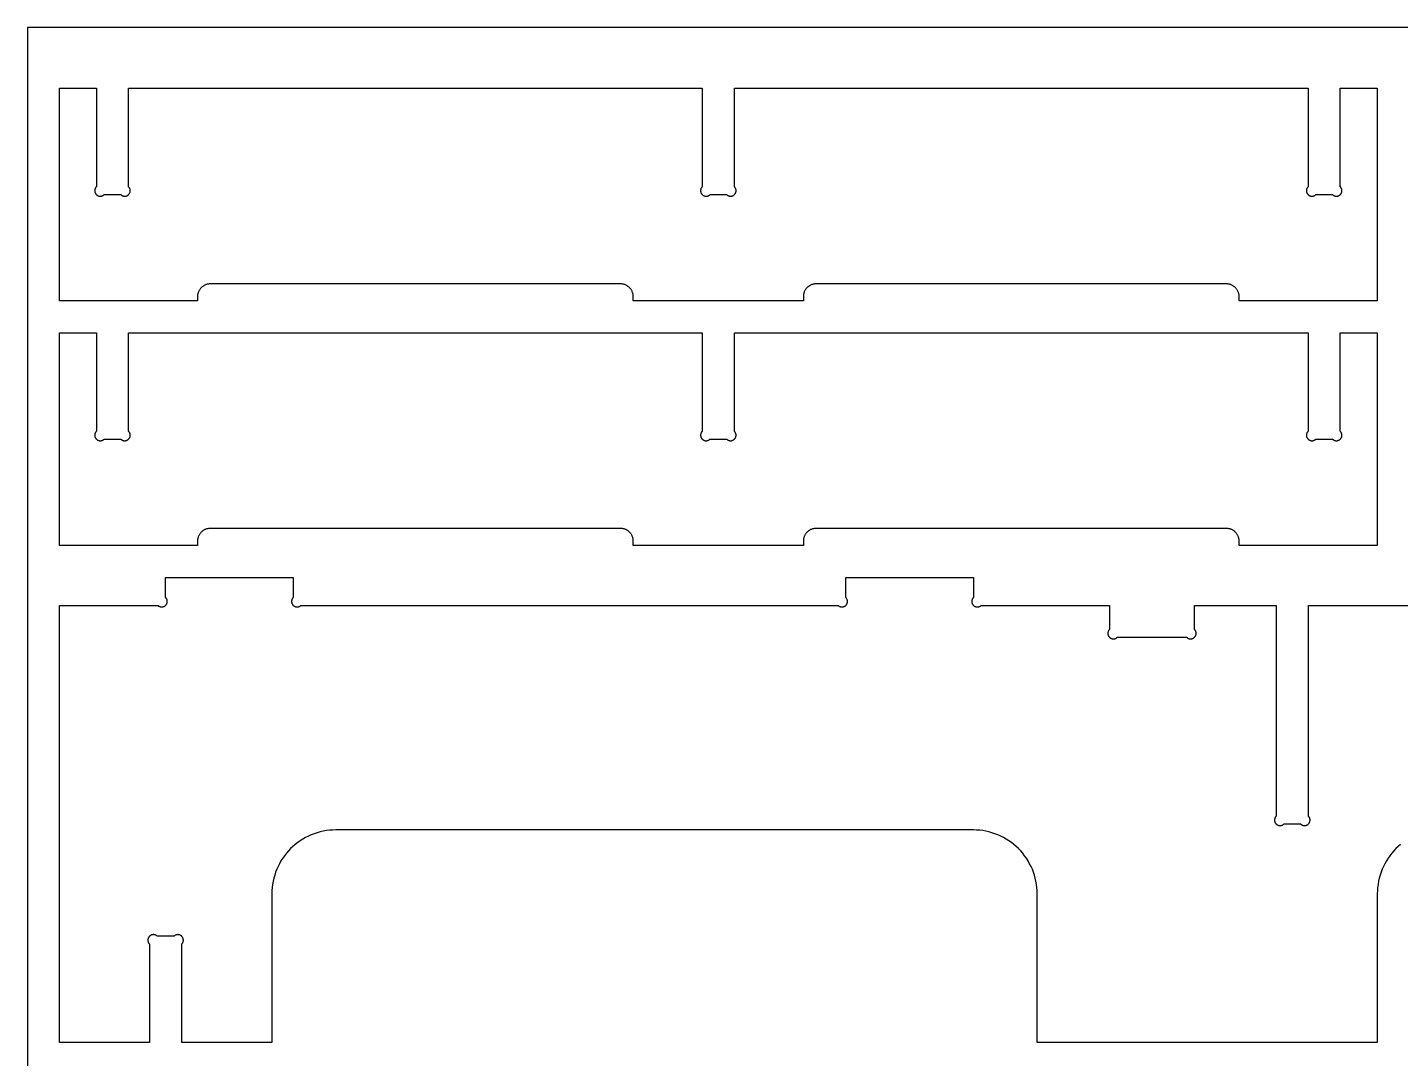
# Model space of a CAD drawing. Header units: inches. Extents: x 0 to 96, y 0 to 48.
# Drawn here: x 0 to 32.3, y 23.75 to 48 of the extents above; entities that cross this region are included whole.
import ezdxf

# ---------------------------------------------------------------- set-up
doc = ezdxf.new("R2010")
doc.units = ezdxf.units.IN
doc.header["$MEASUREMENT"] = 0
doc.layers.add('CUT_OUTSIDE', color=1, linetype='Continuous')
doc.layers.add('SHEET_REF_DO_NOT_CUT', color=8, linetype='Continuous')

msp = doc.modelspace()

# ---------------------------------------------------------------- linework, layer by layer
at = {"layer": 'CUT_OUTSIDE'}
for points in [[(31.75, 41.57), (28.5, 41.57), (28.5, 41.67), (28.4996, 41.6847), (28.4986, 41.6994), (28.4968, 41.714), (28.4942, 41.7285), (28.491, 41.7429), (28.4871, 41.7571), (28.4825, 41.7711), (28.4772, 41.7848), (28.4712, 41.7983), (28.4646, 41.8114), (28.4573, 41.8242), (28.4494, 41.8367), (28.441, 41.8487), (28.4319, 41.8603), (28.4223, 41.8715), (28.4121, 41.8821), (28.4015, 41.8923), (28.3903, 41.9019), (28.3787, 41.911), (28.3667, 41.9194), (28.3542, 41.9273), (28.3414, 41.9346), (28.3283, 41.9412), (28.3148, 41.9472), (28.3011, 41.9525), (28.2871, 41.9571), (28.2729, 41.961), (28.2585, 41.9642), (28.244, 41.9668), (28.2294, 41.9686), (28.2147, 41.9696), (28.2, 41.97), (18.55, 41.97), (18.5353, 41.9696), (18.5206, 41.9686), (18.506, 41.9668), (18.4915, 41.9642), (18.4771, 41.961), (18.4629, 41.9571), (18.4489, 41.9525), (18.4352, 41.9472), (18.4217, 41.9412), (18.4086, 41.9346), (18.3958, 41.9273), (18.3833, 41.9194), (18.3713, 41.911), (18.3597, 41.9019), (18.3485, 41.8923), (18.3379, 41.8821), (18.3277, 41.8715), (18.3181, 41.8603), (18.309, 41.8487), (18.3006, 41.8367), (18.2927, 41.8242), (18.2854, 41.8114), (18.2788, 41.7983), (18.2728, 41.7848), (18.2675, 41.7711), (18.2629, 41.7571), (18.259, 41.7429), (18.2558, 41.7285), (18.2532, 41.714), (18.2514, 41.6994), (18.2504, 41.6847), (18.25, 41.67), (18.25, 41.57), (14.25, 41.57), (14.25, 41.67), (14.2496, 41.6847), (14.2486, 41.6994), (14.2468, 41.714), (14.2442, 41.7285), (14.241, 41.7429), (14.2371, 41.7571), (14.2325, 41.7711), (14.2272, 41.7848), (14.2212, 41.7983), (14.2146, 41.8114), (14.2073, 41.8242), (14.1994, 41.8367), (14.191, 41.8487), (14.1819, 41.8603), (14.1723, 41.8715), (14.1621, 41.8821), (14.1515, 41.8923), (14.1403, 41.9019), (14.1287, 41.911), (14.1167, 41.9194), (14.1042, 41.9273), (14.0914, 41.9346), (14.0783, 41.9412), (14.0648, 41.9472), (14.0511, 41.9525), (14.0371, 41.9571), (14.0229, 41.961), (14.0085, 41.9642), (13.994, 41.9668), (13.9794, 41.9686), (13.9647, 41.9696), (13.95, 41.97), (4.3, 41.97), (4.2853, 41.9696), (4.2706, 41.9686), (4.256, 41.9668), (4.2415, 41.9642), (4.2271, 41.961), (4.2129, 41.9571), (4.1989, 41.9525), (4.1852, 41.9472), (4.1717, 41.9412), (4.1586, 41.9346), (4.1458, 41.9273), (4.1333, 41.9194), (4.1213, 41.911), (4.1097, 41.9019), (4.0985, 41.8923), (4.0879, 41.8821), (4.0777, 41.8715), (4.0681, 41.8603), (4.059, 41.8487), (4.0506, 41.8367), (4.0427, 41.8242), (4.0354, 41.8114), (4.0288, 41.7983), (4.0228, 41.7848), (4.0175, 41.7711), (4.0129, 41.7571), (4.009, 41.7429), (4.0058, 41.7285), (4.0032, 41.714), (4.0014, 41.6994), (4.0004, 41.6847), (4, 41.67), (4, 41.57), (0.75, 41.57), (0.75, 46.57), (1.6205, 46.57), (1.6205, 44.2538), (1.6161, 44.2492), (1.6119, 44.2444), (1.608, 44.2394), (1.6043, 44.2341), (1.6009, 44.2288), (1.5978, 44.2232), (1.5949, 44.2175), (1.5923, 44.2117), (1.59, 44.2057), (1.588, 44.1997), (1.5863, 44.1935), (1.5849, 44.1873), (1.5838, 44.181), (1.583, 44.1747), (1.5826, 44.1683), (1.5824, 44.1619), (1.5826, 44.1555), (1.583, 44.1492), (1.5838, 44.1428), (1.5849, 44.1366), (1.5863, 44.1303), (1.588, 44.1242), (1.59, 44.1181), (1.5923, 44.1122), (1.5949, 44.1063), (1.5978, 44.1006), (1.6009, 44.0951), (1.6043, 44.0897), (1.608, 44.0845), (1.6119, 44.0795), (1.6161, 44.0746), (1.6205, 44.07), (1.6251, 44.0656), (1.63, 44.0614), (1.635, 44.0575), (1.6402, 44.0538), (1.6456, 44.0504), (1.6511, 44.0473), (1.6568, 44.0444), (1.6627, 44.0418), (1.6686, 44.0395), (1.6747, 44.0375), (1.6808, 44.0358), (1.6871, 44.0344), (1.6933, 44.0333), (1.6997, 44.0325), (1.706, 44.0321), (1.7124, 44.0319), (1.7188, 44.0321), (1.7252, 44.0325), (1.7315, 44.0333), (1.7378, 44.0344), (1.744, 44.0358), (1.7502, 44.0375), (1.7562, 44.0395), (1.7622, 44.0418), (1.768, 44.0444), (1.7737, 44.0473), (1.7793, 44.0504), (1.7846, 44.0538), (1.7899, 44.0575), (1.7949, 44.0614), (1.7997, 44.0656), (1.8043, 44.07), (2.1957, 44.07), (2.2003, 44.0656), (2.2051, 44.0614), (2.2101, 44.0575), (2.2154, 44.0538), (2.2207, 44.0504), (2.2263, 44.0473), (2.232, 44.0444), (2.2378, 44.0418), (2.2438, 44.0395), (2.2498, 44.0375), (2.256, 44.0358), (2.2622, 44.0344), (2.2685, 44.0333), (2.2748, 44.0325), (2.2812, 44.0321), (2.2876, 44.0319), (2.294, 44.0321), (2.3003, 44.0325), (2.3067, 44.0333), (2.3129, 44.0344), (2.3192, 44.0358), (2.3253, 44.0375), (2.3314, 44.0395), (2.3373, 44.0418), (2.3432, 44.0444), (2.3489, 44.0473), (2.3544, 44.0504), (2.3598, 44.0538), (2.365, 44.0575), (2.37, 44.0614), (2.3749, 44.0656), (2.3795, 44.07), (2.3839, 44.0746), (2.3881, 44.0795), (2.392, 44.0845), (2.3957, 44.0897), (2.3991, 44.0951), (2.4022, 44.1006), (2.4051, 44.1063), (2.4077, 44.1122), (2.41, 44.1181), (2.412, 44.1242), (2.4137, 44.1303), (2.4151, 44.1366), (2.4162, 44.1428), (2.417, 44.1492), (2.4174, 44.1555), (2.4176, 44.1619), (2.4174, 44.1683), (2.417, 44.1747), (2.4162, 44.181), (2.4151, 44.1873), (2.4137, 44.1935), (2.412, 44.1997), (2.41, 44.2057), (2.4077, 44.2117), (2.4051, 44.2175), (2.4022, 44.2232), (2.3991, 44.2288), (2.3957, 44.2341), (2.392, 44.2394), (2.3881, 44.2444), (2.3839, 44.2492), (2.3795, 44.2538), (2.3795, 46.57), (15.8705, 46.57), (15.8705, 44.2538), (15.8661, 44.2492), (15.8619, 44.2444), (15.858, 44.2394), (15.8543, 44.2341), (15.8509, 44.2288), (15.8478, 44.2232), (15.8449, 44.2175), (15.8423, 44.2117), (15.84, 44.2057), (15.838, 44.1997), (15.8363, 44.1935), (15.8349, 44.1873), (15.8338, 44.181), (15.833, 44.1747), (15.8326, 44.1683), (15.8324, 44.1619), (15.8326, 44.1555), (15.833, 44.1492), (15.8338, 44.1428), (15.8349, 44.1366), (15.8363, 44.1303), (15.838, 44.1242), (15.84, 44.1181), (15.8423, 44.1122), (15.8449, 44.1063), (15.8478, 44.1006), (15.8509, 44.0951), (15.8543, 44.0897), (15.858, 44.0845), (15.8619, 44.0795), (15.8661, 44.0746), (15.8705, 44.07), (15.8751, 44.0656), (15.88, 44.0614), (15.885, 44.0575), (15.8902, 44.0538), (15.8956, 44.0504), (15.9011, 44.0473), (15.9068, 44.0444), (15.9127, 44.0418), (15.9186, 44.0395), (15.9247, 44.0375), (15.9308, 44.0358), (15.9371, 44.0344), (15.9433, 44.0333), (15.9497, 44.0325), (15.956, 44.0321), (15.9624, 44.0319), (15.9688, 44.0321), (15.9752, 44.0325), (15.9815, 44.0333), (15.9878, 44.0344), (15.994, 44.0358), (16.0002, 44.0375), (16.0062, 44.0395), (16.0122, 44.0418), (16.018, 44.0444), (16.0237, 44.0473), (16.0293, 44.0504), (16.0346, 44.0538), (16.0399, 44.0575), (16.0449, 44.0614), (16.0497, 44.0656), (16.0543, 44.07), (16.4457, 44.07), (16.4503, 44.0656), (16.4551, 44.0614), (16.4601, 44.0575), (16.4654, 44.0538), (16.4707, 44.0504), (16.4763, 44.0473), (16.482, 44.0444), (16.4878, 44.0418), (16.4938, 44.0395), (16.4998, 44.0375), (16.506, 44.0358), (16.5122, 44.0344), (16.5185, 44.0333), (16.5248, 44.0325), (16.5312, 44.0321), (16.5376, 44.0319), (16.544, 44.0321), (16.5503, 44.0325), (16.5567, 44.0333), (16.5629, 44.0344), (16.5692, 44.0358), (16.5753, 44.0375), (16.5814, 44.0395), (16.5873, 44.0418), (16.5932, 44.0444), (16.5989, 44.0473), (16.6044, 44.0504), (16.6098, 44.0538), (16.615, 44.0575), (16.62, 44.0614), (16.6249, 44.0656), (16.6295, 44.07), (16.6339, 44.0746), (16.6381, 44.0795), (16.642, 44.0845), (16.6457, 44.0897), (16.6491, 44.0951), (16.6522, 44.1006), (16.6551, 44.1063), (16.6577, 44.1122), (16.66, 44.1181), (16.662, 44.1242), (16.6637, 44.1303), (16.6651, 44.1366), (16.6662, 44.1428), (16.667, 44.1492), (16.6674, 44.1555), (16.6676, 44.1619), (16.6674, 44.1683), (16.667, 44.1747), (16.6662, 44.181), (16.6651, 44.1873), (16.6637, 44.1935), (16.662, 44.1997), (16.66, 44.2057), (16.6577, 44.2117), (16.6551, 44.2175), (16.6522, 44.2232), (16.6491, 44.2288), (16.6457, 44.2341), (16.642, 44.2394), (16.6381, 44.2444), (16.6339, 44.2492), (16.6295, 44.2538), (16.6295, 46.57), (30.1205, 46.57), (30.1205, 44.2538), (30.1161, 44.2492), (30.1119, 44.2444), (30.108, 44.2394), (30.1043, 44.2341), (30.1009, 44.2288), (30.0978, 44.2232), (30.0949, 44.2175), (30.0923, 44.2117), (30.09, 44.2057), (30.088, 44.1997), (30.0863, 44.1935), (30.0849, 44.1873), (30.0838, 44.181), (30.083, 44.1747), (30.0826, 44.1683), (30.0824, 44.1619), (30.0826, 44.1555), (30.083, 44.1492), (30.0838, 44.1428), (30.0849, 44.1366), (30.0863, 44.1303), (30.088, 44.1242), (30.09, 44.1181), (30.0923, 44.1122), (30.0949, 44.1063), (30.0978, 44.1006), (30.1009, 44.0951), (30.1043, 44.0897), (30.108, 44.0845), (30.1119, 44.0795), (30.1161, 44.0746), (30.1205, 44.07), (30.1251, 44.0656), (30.13, 44.0614), (30.135, 44.0575), (30.1402, 44.0538), (30.1456, 44.0504), (30.1511, 44.0473), (30.1568, 44.0444), (30.1627, 44.0418), (30.1686, 44.0395), (30.1747, 44.0375), (30.1808, 44.0358), (30.1871, 44.0344), (30.1933, 44.0333), (30.1997, 44.0325), (30.206, 44.0321), (30.2124, 44.0319), (30.2188, 44.0321), (30.2252, 44.0325), (30.2315, 44.0333), (30.2378, 44.0344), (30.244, 44.0358), (30.2502, 44.0375), (30.2562, 44.0395), (30.2622, 44.0418), (30.268, 44.0444), (30.2737, 44.0473), (30.2793, 44.0504), (30.2846, 44.0538), (30.2899, 44.0575), (30.2949, 44.0614), (30.2997, 44.0656), (30.3043, 44.07), (30.6957, 44.07), (30.7003, 44.0656), (30.7051, 44.0614), (30.7101, 44.0575), (30.7154, 44.0538), (30.7207, 44.0504), (30.7263, 44.0473), (30.732, 44.0444), (30.7378, 44.0418), (30.7438, 44.0395), (30.7498, 44.0375), (30.756, 44.0358), (30.7622, 44.0344), (30.7685, 44.0333), (30.7748, 44.0325), (30.7812, 44.0321), (30.7876, 44.0319), (30.794, 44.0321), (30.8003, 44.0325), (30.8067, 44.0333), (30.8129, 44.0344), (30.8192, 44.0358), (30.8253, 44.0375), (30.8314, 44.0395), (30.8373, 44.0418), (30.8432, 44.0444), (30.8489, 44.0473), (30.8544, 44.0504), (30.8598, 44.0538), (30.865, 44.0575), (30.87, 44.0614), (30.8749, 44.0656), (30.8795, 44.07), (30.8839, 44.0746), (30.8881, 44.0795), (30.892, 44.0845), (30.8957, 44.0897), (30.8991, 44.0951), (30.9022, 44.1006), (30.9051, 44.1063), (30.9077, 44.1122), (30.91, 44.1181), (30.912, 44.1242), (30.9137, 44.1303), (30.9151, 44.1366), (30.9162, 44.1428), (30.917, 44.1492), (30.9174, 44.1555), (30.9176, 44.1619), (30.9174, 44.1683), (30.917, 44.1747), (30.9162, 44.181), (30.9151, 44.1873), (30.9137, 44.1935), (30.912, 44.1997), (30.91, 44.2057), (30.9077, 44.2117), (30.9051, 44.2175), (30.9022, 44.2232), (30.8991, 44.2288), (30.8957, 44.2341), (30.892, 44.2394), (30.8881, 44.2444), (30.8839, 44.2492), (30.8795, 44.2538), (30.8795, 46.57), (31.75, 46.57)], [(31.75, 35.82), (28.5, 35.82), (28.5, 35.92), (28.4996, 35.9347), (28.4986, 35.9494), (28.4968, 35.964), (28.4942, 35.9785), (28.491, 35.9929), (28.4871, 36.0071), (28.4825, 36.0211), (28.4772, 36.0348), (28.4712, 36.0483), (28.4646, 36.0614), (28.4573, 36.0742), (28.4494, 36.0867), (28.441, 36.0987), (28.4319, 36.1103), (28.4223, 36.1215), (28.4121, 36.1321), (28.4015, 36.1423), (28.3903, 36.1519), (28.3787, 36.161), (28.3667, 36.1694), (28.3542, 36.1773), (28.3414, 36.1846), (28.3283, 36.1912), (28.3148, 36.1972), (28.3011, 36.2025), (28.2871, 36.2071), (28.2729, 36.211), (28.2585, 36.2142), (28.244, 36.2168), (28.2294, 36.2186), (28.2147, 36.2196), (28.2, 36.22), (18.55, 36.22), (18.5353, 36.2196), (18.5206, 36.2186), (18.506, 36.2168), (18.4915, 36.2142), (18.4771, 36.211), (18.4629, 36.2071), (18.4489, 36.2025), (18.4352, 36.1972), (18.4217, 36.1912), (18.4086, 36.1846), (18.3958, 36.1773), (18.3833, 36.1694), (18.3713, 36.161), (18.3597, 36.1519), (18.3485, 36.1423), (18.3379, 36.1321), (18.3277, 36.1215), (18.3181, 36.1103), (18.309, 36.0987), (18.3006, 36.0867), (18.2927, 36.0742), (18.2854, 36.0614), (18.2788, 36.0483), (18.2728, 36.0348), (18.2675, 36.0211), (18.2629, 36.0071), (18.259, 35.9929), (18.2558, 35.9785), (18.2532, 35.964), (18.2514, 35.9494), (18.2504, 35.9347), (18.25, 35.92), (18.25, 35.82), (14.25, 35.82), (14.25, 35.92), (14.2496, 35.9347), (14.2486, 35.9494), (14.2468, 35.964), (14.2442, 35.9785), (14.241, 35.9929), (14.2371, 36.0071), (14.2325, 36.0211), (14.2272, 36.0348), (14.2212, 36.0483), (14.2146, 36.0614), (14.2073, 36.0742), (14.1994, 36.0867), (14.191, 36.0987), (14.1819, 36.1103), (14.1723, 36.1215), (14.1621, 36.1321), (14.1515, 36.1423), (14.1403, 36.1519), (14.1287, 36.161), (14.1167, 36.1694), (14.1042, 36.1773), (14.0914, 36.1846), (14.0783, 36.1912), (14.0648, 36.1972), (14.0511, 36.2025), (14.0371, 36.2071), (14.0229, 36.211), (14.0085, 36.2142), (13.994, 36.2168), (13.9794, 36.2186), (13.9647, 36.2196), (13.95, 36.22), (4.3, 36.22), (4.2853, 36.2196), (4.2706, 36.2186), (4.256, 36.2168), (4.2415, 36.2142), (4.2271, 36.211), (4.2129, 36.2071), (4.1989, 36.2025), (4.1852, 36.1972), (4.1717, 36.1912), (4.1586, 36.1846), (4.1458, 36.1773), (4.1333, 36.1694), (4.1213, 36.161), (4.1097, 36.1519), (4.0985, 36.1423), (4.0879, 36.1321), (4.0777, 36.1215), (4.0681, 36.1103), (4.059, 36.0987), (4.0506, 36.0867), (4.0427, 36.0742), (4.0354, 36.0614), (4.0288, 36.0483), (4.0228, 36.0348), (4.0175, 36.0211), (4.0129, 36.0071), (4.009, 35.9929), (4.0058, 35.9785), (4.0032, 35.964), (4.0014, 35.9494), (4.0004, 35.9347), (4, 35.92), (4, 35.82), (0.75, 35.82), (0.75, 40.82), (1.6205, 40.82), (1.6205, 38.5038), (1.6161, 38.4992), (1.6119, 38.4944), (1.608, 38.4894), (1.6043, 38.4841), (1.6009, 38.4788), (1.5978, 38.4732), (1.5949, 38.4675), (1.5923, 38.4617), (1.59, 38.4557), (1.588, 38.4497), (1.5863, 38.4435), (1.5849, 38.4373), (1.5838, 38.431), (1.583, 38.4247), (1.5826, 38.4183), (1.5824, 38.4119), (1.5826, 38.4055), (1.583, 38.3992), (1.5838, 38.3928), (1.5849, 38.3866), (1.5863, 38.3803), (1.588, 38.3742), (1.59, 38.3681), (1.5923, 38.3622), (1.5949, 38.3563), (1.5978, 38.3506), (1.6009, 38.3451), (1.6043, 38.3397), (1.608, 38.3345), (1.6119, 38.3295), (1.6161, 38.3246), (1.6205, 38.32), (1.6251, 38.3156), (1.63, 38.3114), (1.635, 38.3075), (1.6402, 38.3038), (1.6456, 38.3004), (1.6511, 38.2973), (1.6568, 38.2944), (1.6627, 38.2918), (1.6686, 38.2895), (1.6747, 38.2875), (1.6808, 38.2858), (1.6871, 38.2844), (1.6933, 38.2833), (1.6997, 38.2825), (1.706, 38.2821), (1.7124, 38.2819), (1.7188, 38.2821), (1.7252, 38.2825), (1.7315, 38.2833), (1.7378, 38.2844), (1.744, 38.2858), (1.7502, 38.2875), (1.7562, 38.2895), (1.7622, 38.2918), (1.768, 38.2944), (1.7737, 38.2973), (1.7793, 38.3004), (1.7846, 38.3038), (1.7899, 38.3075), (1.7949, 38.3114), (1.7997, 38.3156), (1.8043, 38.32), (2.1957, 38.32), (2.2003, 38.3156), (2.2051, 38.3114), (2.2101, 38.3075), (2.2154, 38.3038), (2.2207, 38.3004), (2.2263, 38.2973), (2.232, 38.2944), (2.2378, 38.2918), (2.2438, 38.2895), (2.2498, 38.2875), (2.256, 38.2858), (2.2622, 38.2844), (2.2685, 38.2833), (2.2748, 38.2825), (2.2812, 38.2821), (2.2876, 38.2819), (2.294, 38.2821), (2.3003, 38.2825), (2.3067, 38.2833), (2.3129, 38.2844), (2.3192, 38.2858), (2.3253, 38.2875), (2.3314, 38.2895), (2.3373, 38.2918), (2.3432, 38.2944), (2.3489, 38.2973), (2.3544, 38.3004), (2.3598, 38.3038), (2.365, 38.3075), (2.37, 38.3114), (2.3749, 38.3156), (2.3795, 38.32), (2.3839, 38.3246), (2.3881, 38.3295), (2.392, 38.3345), (2.3957, 38.3397), (2.3991, 38.3451), (2.4022, 38.3506), (2.4051, 38.3563), (2.4077, 38.3622), (2.41, 38.3681), (2.412, 38.3742), (2.4137, 38.3803), (2.4151, 38.3866), (2.4162, 38.3928), (2.417, 38.3992), (2.4174, 38.4055), (2.4176, 38.4119), (2.4174, 38.4183), (2.417, 38.4247), (2.4162, 38.431), (2.4151, 38.4373), (2.4137, 38.4435), (2.412, 38.4497), (2.41, 38.4557), (2.4077, 38.4617), (2.4051, 38.4675), (2.4022, 38.4732), (2.3991, 38.4788), (2.3957, 38.4841), (2.392, 38.4894), (2.3881, 38.4944), (2.3839, 38.4992), (2.3795, 38.5038), (2.3795, 40.82), (15.8705, 40.82), (15.8705, 38.5038), (15.8661, 38.4992), (15.8619, 38.4944), (15.858, 38.4894), (15.8543, 38.4841), (15.8509, 38.4788), (15.8478, 38.4732), (15.8449, 38.4675), (15.8423, 38.4617), (15.84, 38.4557), (15.838, 38.4497), (15.8363, 38.4435), (15.8349, 38.4373), (15.8338, 38.431), (15.833, 38.4247), (15.8326, 38.4183), (15.8324, 38.4119), (15.8326, 38.4055), (15.833, 38.3992), (15.8338, 38.3928), (15.8349, 38.3866), (15.8363, 38.3803), (15.838, 38.3742), (15.84, 38.3681), (15.8423, 38.3622), (15.8449, 38.3563), (15.8478, 38.3506), (15.8509, 38.3451), (15.8543, 38.3397), (15.858, 38.3345), (15.8619, 38.3295), (15.8661, 38.3246), (15.8705, 38.32), (15.8751, 38.3156), (15.88, 38.3114), (15.885, 38.3075), (15.8902, 38.3038), (15.8956, 38.3004), (15.9011, 38.2973), (15.9068, 38.2944), (15.9127, 38.2918), (15.9186, 38.2895), (15.9247, 38.2875), (15.9308, 38.2858), (15.9371, 38.2844), (15.9433, 38.2833), (15.9497, 38.2825), (15.956, 38.2821), (15.9624, 38.2819), (15.9688, 38.2821), (15.9752, 38.2825), (15.9815, 38.2833), (15.9878, 38.2844), (15.994, 38.2858), (16.0002, 38.2875), (16.0062, 38.2895), (16.0122, 38.2918), (16.018, 38.2944), (16.0237, 38.2973), (16.0293, 38.3004), (16.0346, 38.3038), (16.0399, 38.3075), (16.0449, 38.3114), (16.0497, 38.3156), (16.0543, 38.32), (16.4457, 38.32), (16.4503, 38.3156), (16.4551, 38.3114), (16.4601, 38.3075), (16.4654, 38.3038), (16.4707, 38.3004), (16.4763, 38.2973), (16.482, 38.2944), (16.4878, 38.2918), (16.4938, 38.2895), (16.4998, 38.2875), (16.506, 38.2858), (16.5122, 38.2844), (16.5185, 38.2833), (16.5248, 38.2825), (16.5312, 38.2821), (16.5376, 38.2819), (16.544, 38.2821), (16.5503, 38.2825), (16.5567, 38.2833), (16.5629, 38.2844), (16.5692, 38.2858), (16.5753, 38.2875), (16.5814, 38.2895), (16.5873, 38.2918), (16.5932, 38.2944), (16.5989, 38.2973), (16.6044, 38.3004), (16.6098, 38.3038), (16.615, 38.3075), (16.62, 38.3114), (16.6249, 38.3156), (16.6295, 38.32), (16.6339, 38.3246), (16.6381, 38.3295), (16.642, 38.3345), (16.6457, 38.3397), (16.6491, 38.3451), (16.6522, 38.3506), (16.6551, 38.3563), (16.6577, 38.3622), (16.66, 38.3681), (16.662, 38.3742), (16.6637, 38.3803), (16.6651, 38.3866), (16.6662, 38.3928), (16.667, 38.3992), (16.6674, 38.4055), (16.6676, 38.4119), (16.6674, 38.4183), (16.667, 38.4247), (16.6662, 38.431), (16.6651, 38.4373), (16.6637, 38.4435), (16.662, 38.4497), (16.66, 38.4557), (16.6577, 38.4617), (16.6551, 38.4675), (16.6522, 38.4732), (16.6491, 38.4788), (16.6457, 38.4841), (16.642, 38.4894), (16.6381, 38.4944), (16.6339, 38.4992), (16.6295, 38.5038), (16.6295, 40.82), (30.1205, 40.82), (30.1205, 38.5038), (30.1161, 38.4992), (30.1119, 38.4944), (30.108, 38.4894), (30.1043, 38.4841), (30.1009, 38.4788), (30.0978, 38.4732), (30.0949, 38.4675), (30.0923, 38.4617), (30.09, 38.4557), (30.088, 38.4497), (30.0863, 38.4435), (30.0849, 38.4373), (30.0838, 38.431), (30.083, 38.4247), (30.0826, 38.4183), (30.0824, 38.4119), (30.0826, 38.4055), (30.083, 38.3992), (30.0838, 38.3928), (30.0849, 38.3866), (30.0863, 38.3803), (30.088, 38.3742), (30.09, 38.3681), (30.0923, 38.3622), (30.0949, 38.3563), (30.0978, 38.3506), (30.1009, 38.3451), (30.1043, 38.3397), (30.108, 38.3345), (30.1119, 38.3295), (30.1161, 38.3246), (30.1205, 38.32), (30.1251, 38.3156), (30.13, 38.3114), (30.135, 38.3075), (30.1402, 38.3038), (30.1456, 38.3004), (30.1511, 38.2973), (30.1568, 38.2944), (30.1627, 38.2918), (30.1686, 38.2895), (30.1747, 38.2875), (30.1808, 38.2858), (30.1871, 38.2844), (30.1933, 38.2833), (30.1997, 38.2825), (30.206, 38.2821), (30.2124, 38.2819), (30.2188, 38.2821), (30.2252, 38.2825), (30.2315, 38.2833), (30.2378, 38.2844), (30.244, 38.2858), (30.2502, 38.2875), (30.2562, 38.2895), (30.2622, 38.2918), (30.268, 38.2944), (30.2737, 38.2973), (30.2793, 38.3004), (30.2846, 38.3038), (30.2899, 38.3075), (30.2949, 38.3114), (30.2997, 38.3156), (30.3043, 38.32), (30.6957, 38.32), (30.7003, 38.3156), (30.7051, 38.3114), (30.7101, 38.3075), (30.7154, 38.3038), (30.7207, 38.3004), (30.7263, 38.2973), (30.732, 38.2944), (30.7378, 38.2918), (30.7438, 38.2895), (30.7498, 38.2875), (30.756, 38.2858), (30.7622, 38.2844), (30.7685, 38.2833), (30.7748, 38.2825), (30.7812, 38.2821), (30.7876, 38.2819), (30.794, 38.2821), (30.8003, 38.2825), (30.8067, 38.2833), (30.8129, 38.2844), (30.8192, 38.2858), (30.8253, 38.2875), (30.8314, 38.2895), (30.8373, 38.2918), (30.8432, 38.2944), (30.8489, 38.2973), (30.8544, 38.3004), (30.8598, 38.3038), (30.865, 38.3075), (30.87, 38.3114), (30.8749, 38.3156), (30.8795, 38.32), (30.8839, 38.3246), (30.8881, 38.3295), (30.892, 38.3345), (30.8957, 38.3397), (30.8991, 38.3451), (30.9022, 38.3506), (30.9051, 38.3563), (30.9077, 38.3622), (30.91, 38.3681), (30.912, 38.3742), (30.9137, 38.3803), (30.9151, 38.3866), (30.9162, 38.3928), (30.917, 38.3992), (30.9174, 38.4055), (30.9176, 38.4119), (30.9174, 38.4183), (30.917, 38.4247), (30.9162, 38.431), (30.9151, 38.4373), (30.9137, 38.4435), (30.912, 38.4497), (30.91, 38.4557), (30.9077, 38.4617), (30.9051, 38.4675), (30.9022, 38.4732), (30.8991, 38.4788), (30.8957, 38.4841), (30.892, 38.4894), (30.8881, 38.4944), (30.8839, 38.4992), (30.8795, 38.5038), (30.8795, 40.82), (31.75, 40.82)]]:
    msp.add_lwpolyline(points, close=True, dxfattribs=at)
msp.add_lwpolyline([(32.2984, 28.7895), (32.2427, 28.7414), (32.1893, 28.6907), (32.1386, 28.6373), (32.0905, 28.5816), (32.0452, 28.5235), (32.0028, 28.4634), (31.9634, 28.4012), (31.9271, 28.3371), (31.894, 28.2713), (31.8642, 28.204), (31.8377, 28.1353), (31.8146, 28.0654), (31.795, 27.9945), (31.7788, 27.9226), (31.7662, 27.8501), (31.7572, 27.777), (31.7518, 27.7036), (31.75, 27.63), (31.75, 24.13), (23.75, 24.13), (23.75, 27.63), (23.7482, 27.7036), (23.7428, 27.777), (23.7338, 27.8501), (23.7212, 27.9226), (23.705, 27.9945), (23.6854, 28.0654), (23.6623, 28.1353), (23.6358, 28.204), (23.606, 28.2713), (23.5729, 28.3371), (23.5366, 28.4012), (23.4972, 28.4634), (23.4548, 28.5235), (23.4095, 28.5816), (23.3614, 28.6373), (23.3107, 28.6907), (23.2573, 28.7414), (23.2016, 28.7895), (23.1435, 28.8348), (23.0834, 28.8772), (23.0212, 28.9166), (22.9571, 28.9529), (22.8913, 28.986), (22.824, 29.0158), (22.7553, 29.0423), (22.6854, 29.0654), (22.6145, 29.085), (22.5426, 29.1012), (22.4701, 29.1138), (22.397, 29.1228), (22.3236, 29.1282), (22.25, 29.13), (7.25, 29.13), (7.1764, 29.1282), (7.103, 29.1228), (7.0299, 29.1138), (6.9574, 29.1012), (6.8855, 29.085), (6.8146, 29.0654), (6.7447, 29.0423), (6.676, 29.0158), (6.6087, 28.986), (6.5429, 28.9529), (6.4788, 28.9166), (6.4166, 28.8772), (6.3565, 28.8348), (6.2984, 28.7895), (6.2427, 28.7414), (6.1893, 28.6907), (6.1386, 28.6373), (6.0905, 28.5816), (6.0452, 28.5235), (6.0028, 28.4634), (5.9634, 28.4012), (5.9271, 28.3371), (5.894, 28.2713), (5.8642, 28.204), (5.8377, 28.1353), (5.8146, 28.0654), (5.795, 27.9945), (5.7788, 27.9226), (5.7662, 27.8501), (5.7572, 27.777), (5.7518, 27.7036), (5.75, 27.63), (5.75, 24.13), (3.6295, 24.13), (3.6295, 26.4462), (3.6339, 26.4508), (3.6381, 26.4556), (3.642, 26.4606), (3.6457, 26.4659), (3.6491, 26.4712), (3.6522, 26.4768), (3.6551, 26.4825), (3.6577, 26.4883), (3.66, 26.4943), (3.662, 26.5003), (3.6637, 26.5065), (3.6651, 26.5127), (3.6662, 26.519), (3.667, 26.5253), (3.6674, 26.5317), (3.6676, 26.5381), (3.6674, 26.5445), (3.667, 26.5508), (3.6662, 26.5572), (3.6651, 26.5634), (3.6637, 26.5697), (3.662, 26.5758), (3.66, 26.5819), (3.6577, 26.5878), (3.6551, 26.5937), (3.6522, 26.5994), (3.6491, 26.6049), (3.6457, 26.6103), (3.642, 26.6155), (3.6381, 26.6205), (3.6339, 26.6254), (3.6295, 26.63), (3.6249, 26.6344), (3.62, 26.6386), (3.615, 26.6425), (3.6098, 26.6462), (3.6044, 26.6496), (3.5989, 26.6527), (3.5932, 26.6556), (3.5873, 26.6582), (3.5814, 26.6605), (3.5753, 26.6625), (3.5692, 26.6642), (3.5629, 26.6656), (3.5567, 26.6667), (3.5503, 26.6675), (3.544, 26.6679), (3.5376, 26.6681), (3.5312, 26.6679), (3.5248, 26.6675), (3.5185, 26.6667), (3.5122, 26.6656), (3.506, 26.6642), (3.4998, 26.6625), (3.4938, 26.6605), (3.4878, 26.6582), (3.482, 26.6556), (3.4763, 26.6527), (3.4707, 26.6496), (3.4654, 26.6462), (3.4601, 26.6425), (3.4551, 26.6386), (3.4503, 26.6344), (3.4457, 26.63), (3.0543, 26.63), (3.0497, 26.6344), (3.0449, 26.6386), (3.0399, 26.6425), (3.0346, 26.6462), (3.0293, 26.6496), (3.0237, 26.6527), (3.018, 26.6556), (3.0122, 26.6582), (3.0062, 26.6605), (3.0002, 26.6625), (2.994, 26.6642), (2.9878, 26.6656), (2.9815, 26.6667), (2.9752, 26.6675), (2.9688, 26.6679), (2.9624, 26.6681), (2.956, 26.6679), (2.9497, 26.6675), (2.9433, 26.6667), (2.9371, 26.6656), (2.9308, 26.6642), (2.9247, 26.6625), (2.9186, 26.6605), (2.9127, 26.6582), (2.9068, 26.6556), (2.9011, 26.6527), (2.8956, 26.6496), (2.8902, 26.6462), (2.885, 26.6425), (2.88, 26.6386), (2.8751, 26.6344), (2.8705, 26.63), (2.8661, 26.6254), (2.8619, 26.6205), (2.858, 26.6155), (2.8543, 26.6103), (2.8509, 26.6049), (2.8478, 26.5994), (2.8449, 26.5937), (2.8423, 26.5878), (2.84, 26.5819), (2.838, 26.5758), (2.8363, 26.5697), (2.8349, 26.5634), (2.8338, 26.5572), (2.833, 26.5508), (2.8326, 26.5445), (2.8324, 26.5381), (2.8326, 26.5317), (2.833, 26.5253), (2.8338, 26.519), (2.8349, 26.5127), (2.8363, 26.5065), (2.838, 26.5003), (2.84, 26.4943), (2.8423, 26.4883), (2.8449, 26.4825), (2.8478, 26.4768), (2.8509, 26.4712), (2.8543, 26.4659), (2.858, 26.4606), (2.8619, 26.4556), (2.8661, 26.4508), (2.8705, 26.4462), (2.8705, 24.13), (0.75, 24.13), (0.75, 34.411), (3.0662, 34.411), (3.0708, 34.4066), (3.0756, 34.4024), (3.0806, 34.3985), (3.0859, 34.3948), (3.0912, 34.3914), (3.0968, 34.3883), (3.1025, 34.3854), (3.1083, 34.3828), (3.1143, 34.3805), (3.1203, 34.3785), (3.1265, 34.3768), (3.1327, 34.3754), (3.139, 34.3743), (3.1453, 34.3735), (3.1517, 34.3731), (3.1581, 34.3729), (3.1645, 34.3731), (3.1708, 34.3735), (3.1772, 34.3743), (3.1834, 34.3754), (3.1897, 34.3768), (3.1958, 34.3785), (3.2019, 34.3805), (3.2078, 34.3828), (3.2137, 34.3854), (3.2194, 34.3883), (3.2249, 34.3914), (3.2303, 34.3948), (3.2355, 34.3985), (3.2405, 34.4024), (3.2454, 34.4066), (3.25, 34.411), (3.2544, 34.4156), (3.2586, 34.4205), (3.2625, 34.4255), (3.2662, 34.4307), (3.2696, 34.4361), (3.2727, 34.4416), (3.2756, 34.4473), (3.2782, 34.4532), (3.2805, 34.4591), (3.2825, 34.4652), (3.2842, 34.4713), (3.2856, 34.4776), (3.2867, 34.4838), (3.2875, 34.4902), (3.2879, 34.4965), (3.2881, 34.5029), (3.2879, 34.5093), (3.2875, 34.5157), (3.2867, 34.522), (3.2856, 34.5283), (3.2842, 34.5345), (3.2825, 34.5407), (3.2805, 34.5467), (3.2782, 34.5527), (3.2756, 34.5585), (3.2727, 34.5642), (3.2696, 34.5698), (3.2662, 34.5751), (3.2625, 34.5804), (3.2586, 34.5854), (3.2544, 34.5902), (3.25, 34.5948), (3.25, 35.07), (6.25, 35.07), (6.25, 34.5948), (6.2456, 34.5902), (6.2414, 34.5854), (6.2375, 34.5804), (6.2338, 34.5751), (6.2304, 34.5698), (6.2273, 34.5642), (6.2244, 34.5585), (6.2218, 34.5527), (6.2195, 34.5467), (6.2175, 34.5407), (6.2158, 34.5345), (6.2144, 34.5283), (6.2133, 34.522), (6.2125, 34.5157), (6.2121, 34.5093), (6.2119, 34.5029), (6.2121, 34.4965), (6.2125, 34.4902), (6.2133, 34.4838), (6.2144, 34.4776), (6.2158, 34.4713), (6.2175, 34.4652), (6.2195, 34.4591), (6.2218, 34.4532), (6.2244, 34.4473), (6.2273, 34.4416), (6.2304, 34.4361), (6.2338, 34.4307), (6.2375, 34.4255), (6.2414, 34.4205), (6.2456, 34.4156), (6.25, 34.411), (6.2546, 34.4066), (6.2595, 34.4024), (6.2645, 34.3985), (6.2697, 34.3948), (6.2751, 34.3914), (6.2806, 34.3883), (6.2863, 34.3854), (6.2922, 34.3828), (6.2981, 34.3805), (6.3042, 34.3785), (6.3103, 34.3768), (6.3166, 34.3754), (6.3228, 34.3743), (6.3292, 34.3735), (6.3355, 34.3731), (6.3419, 34.3729), (6.3483, 34.3731), (6.3547, 34.3735), (6.361, 34.3743), (6.3673, 34.3754), (6.3735, 34.3768), (6.3797, 34.3785), (6.3857, 34.3805), (6.3917, 34.3828), (6.3975, 34.3854), (6.4032, 34.3883), (6.4088, 34.3914), (6.4141, 34.3948), (6.4194, 34.3985), (6.4244, 34.4024), (6.4292, 34.4066), (6.4338, 34.411), (19.0662, 34.411), (19.0708, 34.4066), (19.0756, 34.4024), (19.0806, 34.3985), (19.0859, 34.3948), (19.0912, 34.3914), (19.0968, 34.3883), (19.1025, 34.3854), (19.1083, 34.3828), (19.1143, 34.3805), (19.1203, 34.3785), (19.1265, 34.3768), (19.1327, 34.3754), (19.139, 34.3743), (19.1453, 34.3735), (19.1517, 34.3731), (19.1581, 34.3729), (19.1645, 34.3731), (19.1708, 34.3735), (19.1772, 34.3743), (19.1834, 34.3754), (19.1897, 34.3768), (19.1958, 34.3785), (19.2019, 34.3805), (19.2078, 34.3828), (19.2137, 34.3854), (19.2194, 34.3883), (19.2249, 34.3914), (19.2303, 34.3948), (19.2355, 34.3985), (19.2405, 34.4024), (19.2454, 34.4066), (19.25, 34.411), (19.2544, 34.4156), (19.2586, 34.4205), (19.2625, 34.4255), (19.2662, 34.4307), (19.2696, 34.4361), (19.2727, 34.4416), (19.2756, 34.4473), (19.2782, 34.4532), (19.2805, 34.4591), (19.2825, 34.4652), (19.2842, 34.4713), (19.2856, 34.4776), (19.2867, 34.4838), (19.2875, 34.4902), (19.2879, 34.4965), (19.2881, 34.5029), (19.2879, 34.5093), (19.2875, 34.5157), (19.2867, 34.522), (19.2856, 34.5283), (19.2842, 34.5345), (19.2825, 34.5407), (19.2805, 34.5467), (19.2782, 34.5527), (19.2756, 34.5585), (19.2727, 34.5642), (19.2696, 34.5698), (19.2662, 34.5751), (19.2625, 34.5804), (19.2586, 34.5854), (19.2544, 34.5902), (19.25, 34.5948), (19.25, 35.07), (22.25, 35.07), (22.25, 34.5948), (22.2456, 34.5902), (22.2414, 34.5854), (22.2375, 34.5804), (22.2338, 34.5751), (22.2304, 34.5698), (22.2273, 34.5642), (22.2244, 34.5585), (22.2218, 34.5527), (22.2195, 34.5467), (22.2175, 34.5407), (22.2158, 34.5345), (22.2144, 34.5283), (22.2133, 34.522), (22.2125, 34.5157), (22.2121, 34.5093), (22.2119, 34.5029), (22.2121, 34.4965), (22.2125, 34.4902), (22.2133, 34.4838), (22.2144, 34.4776), (22.2158, 34.4713), (22.2175, 34.4652), (22.2195, 34.4591), (22.2218, 34.4532), (22.2244, 34.4473), (22.2273, 34.4416), (22.2304, 34.4361), (22.2338, 34.4307), (22.2375, 34.4255), (22.2414, 34.4205), (22.2456, 34.4156), (22.25, 34.411), (22.2546, 34.4066), (22.2595, 34.4024), (22.2645, 34.3985), (22.2697, 34.3948), (22.2751, 34.3914), (22.2806, 34.3883), (22.2863, 34.3854), (22.2922, 34.3828), (22.2981, 34.3805), (22.3042, 34.3785), (22.3103, 34.3768), (22.3166, 34.3754), (22.3228, 34.3743), (22.3292, 34.3735), (22.3355, 34.3731), (22.3419, 34.3729), (22.3483, 34.3731), (22.3547, 34.3735), (22.361, 34.3743), (22.3673, 34.3754), (22.3735, 34.3768), (22.3797, 34.3785), (22.3857, 34.3805), (22.3917, 34.3828), (22.3975, 34.3854), (22.4032, 34.3883), (22.4088, 34.3914), (22.4141, 34.3948), (22.4194, 34.3985), (22.4244, 34.4024), (22.4292, 34.4066), (22.4338, 34.411), (25.45, 34.411), (25.45, 33.8448), (25.4456, 33.8402), (25.4414, 33.8354), (25.4375, 33.8304), (25.4338, 33.8251), (25.4304, 33.8198), (25.4273, 33.8142), (25.4244, 33.8085), (25.4218, 33.8027), (25.4195, 33.7967), (25.4175, 33.7907), (25.4158, 33.7845), (25.4144, 33.7783), (25.4133, 33.772), (25.4125, 33.7657), (25.4121, 33.7593), (25.4119, 33.7529), (25.4121, 33.7465), (25.4125, 33.7402), (25.4133, 33.7338), (25.4144, 33.7276), (25.4158, 33.7213), (25.4175, 33.7152), (25.4195, 33.7091), (25.4218, 33.7032), (25.4244, 33.6973), (25.4273, 33.6916), (25.4304, 33.6861), (25.4338, 33.6807), (25.4375, 33.6755), (25.4414, 33.6705), (25.4456, 33.6656), (25.45, 33.661), (25.4546, 33.6566), (25.4595, 33.6524), (25.4645, 33.6485), (25.4697, 33.6448), (25.4751, 33.6414), (25.4806, 33.6383), (25.4863, 33.6354), (25.4922, 33.6328), (25.4981, 33.6305), (25.5042, 33.6285), (25.5103, 33.6268), (25.5166, 33.6254), (25.5228, 33.6243), (25.5292, 33.6235), (25.5355, 33.6231), (25.5419, 33.6229), (25.5483, 33.6231), (25.5547, 33.6235), (25.561, 33.6243), (25.5673, 33.6254), (25.5735, 33.6268), (25.5797, 33.6285), (25.5857, 33.6305), (25.5917, 33.6328), (25.5975, 33.6354), (25.6032, 33.6383), (25.6088, 33.6414), (25.6141, 33.6448), (25.6194, 33.6485), (25.6244, 33.6524), (25.6292, 33.6566), (25.6338, 33.661), (27.2662, 33.661), (27.2708, 33.6566), (27.2756, 33.6524), (27.2806, 33.6485), (27.2859, 33.6448), (27.2912, 33.6414), (27.2968, 33.6383), (27.3025, 33.6354), (27.3083, 33.6328), (27.3143, 33.6305), (27.3203, 33.6285), (27.3265, 33.6268), (27.3327, 33.6254), (27.339, 33.6243), (27.3453, 33.6235), (27.3517, 33.6231), (27.3581, 33.6229), (27.3645, 33.6231), (27.3708, 33.6235), (27.3772, 33.6243), (27.3834, 33.6254), (27.3897, 33.6268), (27.3958, 33.6285), (27.4019, 33.6305), (27.4078, 33.6328), (27.4137, 33.6354), (27.4194, 33.6383), (27.4249, 33.6414), (27.4303, 33.6448), (27.4355, 33.6485), (27.4405, 33.6524), (27.4454, 33.6566), (27.45, 33.661), (27.4544, 33.6656), (27.4586, 33.6705), (27.4625, 33.6755), (27.4662, 33.6807), (27.4696, 33.6861), (27.4727, 33.6916), (27.4756, 33.6973), (27.4782, 33.7032), (27.4805, 33.7091), (27.4825, 33.7152), (27.4842, 33.7213), (27.4856, 33.7276), (27.4867, 33.7338), (27.4875, 33.7402), (27.4879, 33.7465), (27.4881, 33.7529), (27.4879, 33.7593), (27.4875, 33.7657), (27.4867, 33.772), (27.4856, 33.7783), (27.4842, 33.7845), (27.4825, 33.7907), (27.4805, 33.7967), (27.4782, 33.8027), (27.4756, 33.8085), (27.4727, 33.8142), (27.4696, 33.8198), (27.4662, 33.8251), (27.4625, 33.8304), (27.4586, 33.8354), (27.4544, 33.8402), (27.45, 33.8448), (27.45, 34.411), (29.3705, 34.411), (29.3705, 29.4543), (29.3661, 29.4497), (29.3619, 29.4449), (29.358, 29.4399), (29.3543, 29.4346), (29.3509, 29.4293), (29.3478, 29.4237), (29.3449, 29.418), (29.3423, 29.4122), (29.34, 29.4062), (29.338, 29.4002), (29.3363, 29.394), (29.3349, 29.3878), (29.3338, 29.3815), (29.333, 29.3752), (29.3326, 29.3688), (29.3324, 29.3624), (29.3326, 29.356), (29.333, 29.3497), (29.3338, 29.3433), (29.3349, 29.3371), (29.3363, 29.3308), (29.338, 29.3247), (29.34, 29.3186), (29.3423, 29.3127), (29.3449, 29.3068), (29.3478, 29.3011), (29.3509, 29.2956), (29.3543, 29.2902), (29.358, 29.285), (29.3619, 29.28), (29.3661, 29.2751), (29.3705, 29.2705), (29.3751, 29.2661), (29.38, 29.2619), (29.385, 29.258), (29.3902, 29.2543), (29.3956, 29.2509), (29.4011, 29.2478), (29.4068, 29.2449), (29.4127, 29.2423), (29.4186, 29.24), (29.4247, 29.238), (29.4308, 29.2363), (29.4371, 29.2349), (29.4433, 29.2338), (29.4497, 29.233), (29.456, 29.2326), (29.4624, 29.2324), (29.4688, 29.2326), (29.4752, 29.233), (29.4815, 29.2338), (29.4878, 29.2349), (29.494, 29.2363), (29.5002, 29.238), (29.5062, 29.24), (29.5122, 29.2423), (29.518, 29.2449), (29.5237, 29.2478), (29.5293, 29.2509), (29.5346, 29.2543), (29.5399, 29.258), (29.5449, 29.2619), (29.5497, 29.2661), (29.5543, 29.2705), (29.9457, 29.2705), (29.9503, 29.2661), (29.9551, 29.2619), (29.9601, 29.258), (29.9654, 29.2543), (29.9707, 29.2509), (29.9763, 29.2478), (29.982, 29.2449), (29.9878, 29.2423), (29.9938, 29.24), (29.9998, 29.238), (30.006, 29.2363), (30.0122, 29.2349), (30.0185, 29.2338), (30.0248, 29.233), (30.0312, 29.2326), (30.0376, 29.2324), (30.044, 29.2326), (30.0503, 29.233), (30.0567, 29.2338), (30.0629, 29.2349), (30.0692, 29.2363), (30.0753, 29.238), (30.0814, 29.24), (30.0873, 29.2423), (30.0932, 29.2449), (30.0989, 29.2478), (30.1044, 29.2509), (30.1098, 29.2543), (30.115, 29.258), (30.12, 29.2619), (30.1249, 29.2661), (30.1295, 29.2705), (30.1339, 29.2751), (30.1381, 29.28), (30.142, 29.285), (30.1457, 29.2902), (30.1491, 29.2956), (30.1522, 29.3011), (30.1551, 29.3068), (30.1577, 29.3127), (30.16, 29.3186), (30.162, 29.3247), (30.1637, 29.3308), (30.1651, 29.3371), (30.1662, 29.3433), (30.167, 29.3497), (30.1674, 29.356), (30.1676, 29.3624), (30.1674, 29.3688), (30.167, 29.3752), (30.1662, 29.3815), (30.1651, 29.3878), (30.1637, 29.394), (30.162, 29.4002), (30.16, 29.4062), (30.1577, 29.4122), (30.1551, 29.418), (30.1522, 29.4237), (30.1491, 29.4293), (30.1457, 29.4346), (30.142, 29.4399), (30.1381, 29.4449), (30.1339, 29.4497), (30.1295, 29.4543), (30.1295, 34.411), (32.5662, 34.411)], dxfattribs=at)
at = {"layer": 'SHEET_REF_DO_NOT_CUT'}
msp.add_lwpolyline([(0, 0), (96, 0), (96, 48), (0, 48)], close=True, dxfattribs=at)

doc.saveas('drawing.dxf')
